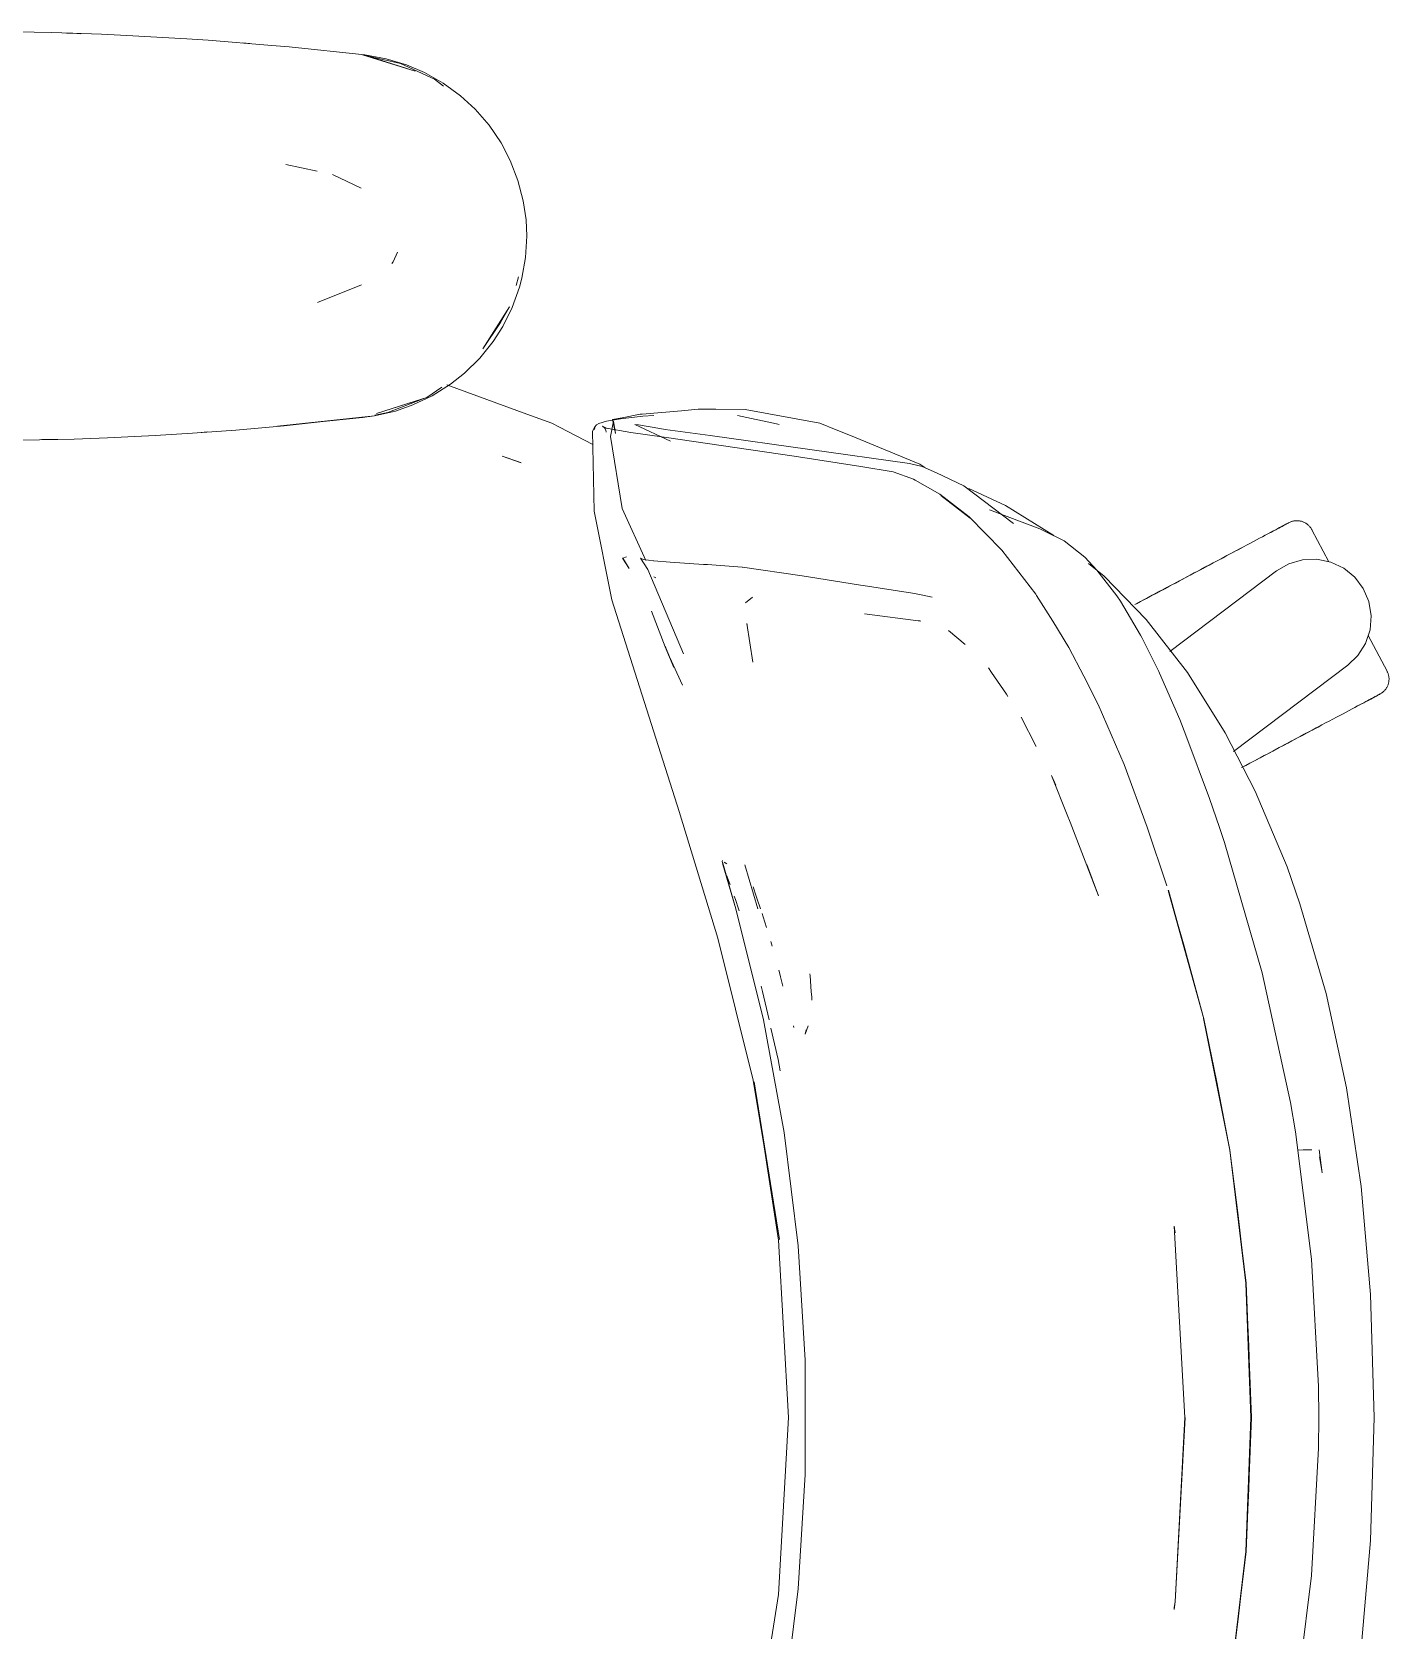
# Model space of a CAD drawing. Header units: millimetres. Extents: x 155920 to 295199, y -4084 to 97293.
# Drawn here: x 186859.9 to 187181.4, y 33365.4 to 33744.2 of the extents above; entities that cross this region are included whole.
import ezdxf

# ---------------------------------------------------------------- set-up
doc = ezdxf.new("R2010")
doc.units = ezdxf.units.MM
doc.header["$MEASUREMENT"] = 0
doc.layers.add('G-IMPT', color=8, linetype='CONTINUOUS', lineweight=9)
doc.layers.add('I-FURN', color=8, linetype='CONTINUOUS', lineweight=9)

msp = doc.modelspace()

# ---------------------------------------------------------------- linework, layer by layer
at = {"layer": 'G-IMPT'}
for p, q in [((186856.17, 33744.17), (186864.59, 33744)), ((186876.35, 33743.61), (186864.59, 33744)), ((186869.53, 33743.86), (186868.03, 33743.88)), ((186871.46, 33743.75), (186869.53, 33743.86)), ((186876.35, 33743.61), (186882.37, 33743.36)), ((186896.51, 33742.55), (186882.37, 33743.36)), ((186901.6, 33742.22), (186896.51, 33742.55)), ((186901.6, 33742.22), (186916.66, 33740.98)), ((186909.79, 33741.57), (186911.46, 33741.4)), ((186916.66, 33740.98), (186920.79, 33740.63)), ((186920.79, 33740.63), (186938.71, 33738.72)), ((186938.2, 33738.72), (186950.66, 33734.89)), ((186938.2, 33738.72), (186941.52, 33737.81)), ((186938.71, 33738.72), (186943.76, 33737.83)), ((186947.17, 33736.68), (186938.77, 33738.6)), ((186950.66, 33734.89), (186941.52, 33737.81)), ((186948.62, 33736.36), (186943.76, 33737.83)), ((186947.17, 33736.68), (186955.24, 33732.94)), ((186952.86, 33734.55), (186948.62, 33736.36)), ((186952.86, 33734.55), (186957.3, 33732.04)), ((186957.34, 33731.35), (186955.24, 33732.94)), ((186961.39, 33729.04), (186957.3, 33732.04)), ((186961.39, 33729.04), (186964.82, 33725.88)), ((186968.14, 33722.04), (186964.82, 33725.88)), ((186970.98, 33717.87), (186968.14, 33722.04)), ((186970.98, 33717.87), (186973.16, 33713.71)), ((186920, 33712.75), (186927.43, 33711.18)), ((186937.83, 33707.15), (186931.05, 33710.42)), ((186973.16, 33713.71), (186975, 33709)), ((186976.26, 33704.13), (186975, 33709)), ((186976.26, 33704.13), (186976.91, 33699.62)), ((186977.08, 33695.77), (186976.91, 33699.62)), ((186977.08, 33695.77), (186976.78, 33690.73)), ((186946.46, 33691.95), (186945.45, 33689.72)), ((186945.45, 33689.72), (186945.15, 33689.27)), ((186976.78, 33690.73), (186975.9, 33685.78)), ((186927.5, 33680.05), (186937.92, 33684.2)), ((186973.63, 33678.88), (186975.34, 33683.66)), ((186974.54, 33684.09), (186975.16, 33686.12)), ((186975.9, 33685.78), (186975.34, 33683.66)), ((186972.98, 33678.98), (186966.66, 33669.03)), ((186972.98, 33678.98), (186970.82, 33675.3)), ((186973.63, 33678.88), (186971.39, 33674.37)), ((186970.82, 33675.3), (186966.66, 33669.03)), ((186971.39, 33674.37), (186969.12, 33670.82)), ((186965.93, 33666.85), (186969.12, 33670.82)), ((186965.93, 33666.85), (186962.33, 33663.3)), ((186962.33, 33663.3), (186959.02, 33660.68)), ((186953.37, 33657.56), (186941.52, 33653.74)), ((186944.15, 33653.95), (186952.33, 33657.15)), ((186954.69, 33657.95), (186950.11, 33655.76)), ((186953.37, 33657.56), (186950.66, 33656.65)), ((186953.37, 33657.56), (186956.95, 33659.98)), ((186954.69, 33657.95), (186959.02, 33660.68)), ((186958.12, 33660.56), (186977.06, 33653.61)), ((186941.02, 33653.15), (186945.98, 33654.31)), ((186941.1, 33653.37), (186944.15, 33653.95)), ((186950.66, 33656.65), (186941.52, 33653.74)), ((186950.11, 33655.76), (186945.98, 33654.31)), ((186977.06, 33653.61), (186983.04, 33651.43)), ((187003.95, 33653.56), (186999.7, 33652.74)), ((187004.42, 33653.6), (187003.95, 33653.56)), ((187004.42, 33653.6), (187013.75, 33654.4)), ((187004.59, 33653.08), (187007.18, 33653.29)), ((187013.75, 33654.4), (187017.71, 33654.74)), ((187021.87, 33654.74), (187017.71, 33654.74)), ((187028.84, 33654.72), (187021.87, 33654.74)), ((187026.98, 33653.3), (187036.28, 33651.26)), ((187028.84, 33654.72), (187046.54, 33651.48)), ((186897.9, 33649.09), (186908.19, 33649.82)), ((186919.58, 33650.8), (186908.19, 33649.82)), ((186941.02, 33653.15), (186918.06, 33650.7)), ((186918.06, 33650.7), (186938.2, 33652.82)), ((186941.02, 33653.15), (186919.58, 33650.8)), ((186936.69, 33652.68), (186938.2, 33652.82)), ((186941.02, 33653.15), (186938.2, 33652.82)), ((186984.8, 33650.5), (186983.04, 33651.43)), ((186992.7, 33646.36), (186984.8, 33650.5)), ((186992.63, 33649.55), (186993.24, 33650.58)), ((186993.02, 33630.56), (186992.63, 33649.55)), ((186993.11, 33649.96), (186993.24, 33650.58)), ((186993.11, 33649.96), (186993.22, 33650.51)), ((186993.24, 33650.58), (186993.22, 33650.51)), ((186993.61, 33651.08), (186993.24, 33650.58)), ((186994.15, 33651.4), (186993.61, 33651.08)), ((186994.15, 33651.4), (186996.01, 33651.95)), ((186995.5, 33650.36), (186995, 33650.75)), ((186996.1, 33650.19), (186995, 33650.75)), ((186996.1, 33650.19), (186995.48, 33650.36)), ((186995.48, 33650.36), (187001.75, 33649.25)), ((186995.5, 33650.36), (186995.83, 33649.82)), ((186995.9, 33649.32), (186995.83, 33649.82)), ((186999.29, 33652.49), (186996.01, 33651.95)), ((186997.62, 33651.89), (186996.93, 33648.31)), ((186999.7, 33652.74), (186997.38, 33652.3)), ((186998.11, 33649.02), (186997.38, 33652.3)), ((186998.11, 33649.02), (186997.62, 33651.89)), ((186999.29, 33652.49), (186999.91, 33652.56)), ((186999.91, 33652.56), (187004.59, 33653.08)), ((187002.72, 33651.16), (187011.12, 33647.17)), ((187002.72, 33651.16), (187003.58, 33651.02)), ((187008.6, 33650.19), (187003.58, 33651.02)), ((187008.6, 33650.19), (187009.9, 33649.97)), ((187020.56, 33648.53), (187009.9, 33649.97)), ((187036.28, 33651.26), (187036.86, 33651.11)), ((187046.54, 33651.48), (187050.4, 33649.88)), ((187053.76, 33648.49), (187050.4, 33649.88)), ((186857.53, 33647.4), (186869.84, 33647.69)), ((186864.31, 33647.54), (186862.18, 33647.54)), ((186865.97, 33647.61), (186864.31, 33647.54)), ((186877.72, 33647.99), (186869.84, 33647.69)), ((186877.72, 33647.99), (186889.03, 33648.53)), ((186897.9, 33649.09), (186889.03, 33648.53)), ((186899.94, 33649.22), (186901.36, 33649.36)), ((186999.65, 33631.26), (186996.93, 33648.31)), ((187001.75, 33649.25), (187009.6, 33648.14)), ((187009.6, 33648.14), (187040.47, 33643.59)), ((187020.56, 33648.53), (187067.78, 33641.86)), ((187070.21, 33641.7), (187053.76, 33648.49)), ((186975.76, 33642.02), (186971.29, 33643.65)), ((186971.29, 33643.65), (186975.17, 33642.28)), ((186975.76, 33642.02), (186975.17, 33642.28)), ((187040.47, 33643.59), (187056.24, 33641.19)), ((187067.78, 33641.86), (187070.77, 33641.21)), ((187063.91, 33639.89), (187056.24, 33641.19)), ((187063.91, 33639.89), (187068.7, 33638.14)), ((187069.12, 33637.93), (187068.7, 33638.14)), ((187071.38, 33640.92), (187070.21, 33641.7)), ((187074.14, 33639.64), (187070.77, 33641.21)), ((187074.14, 33639.64), (187080.66, 33636.6)), ((187074.96, 33634.64), (187069.12, 33637.93)), ((187074.96, 33634.64), (187081.93, 33629.22)), ((187082.13, 33628.92), (187075.18, 33634.31)), ((187075.18, 33634.31), (187078.56, 33631.72)), ((187092.36, 33627.66), (187080.66, 33636.6)), ((187081.85, 33635.93), (187090.47, 33631.95)), ((186993.02, 33630.56), (186997.21, 33609.61)), ((186999.65, 33631.26), (187005.26, 33618.91)), ((187082.13, 33628.92), (187078.56, 33631.72)), ((187086.71, 33630.89), (187098.61, 33626.38)), ((187090.47, 33631.95), (187101.92, 33624.83)), ((187089.66, 33621.32), (187081.93, 33629.22)), ((187100.84, 33625.31), (187098.61, 33626.38)), ((187103.28, 33624.14), (187100.84, 33625.31)), ((187104.41, 33623.52), (187103.28, 33624.14)), ((187104.41, 33623.52), (187109.28, 33619.66)), ((186999.79, 33619.44), (186999.85, 33619.45)), ((186999.79, 33619.44), (187001.38, 33616.97)), ((187000.72, 33619.73), (186999.85, 33619.45)), ((187001.38, 33616.97), (186999.85, 33619.45)), ((186999.85, 33619.45), (187001.34, 33616.99)), ((187004.71, 33619.14), (187003.99, 33619.43)), ((187003.99, 33619.43), (187005.75, 33616.76)), ((187004.71, 33619.14), (187004.73, 33619.14)), ((187007.11, 33618.84), (187004.73, 33619.14)), ((187089.66, 33621.32), (187097.68, 33610.88)), ((187109.28, 33619.66), (187112.17, 33616.64)), ((187005.75, 33616.76), (187014.19, 33596.78)), ((187007.11, 33618.84), (187007.19, 33618.84)), ((187011.06, 33618.54), (187007.19, 33618.84)), ((187018.92, 33617.98), (187011.06, 33618.54)), ((187019.91, 33617.91), (187018.92, 33617.98)), ((187028.15, 33617.29), (187019.91, 33617.91)), ((187028.15, 33617.29), (187028.23, 33617.28)), ((187042.3, 33615.25), (187028.23, 33617.28)), ((187113.84, 33615.22), (187110.17, 33618.22)), ((187112.17, 33616.64), (187116.89, 33610.51)), ((187007.21, 33615.04), (187007.64, 33614.77)), ((187042.3, 33615.25), (187055.66, 33613.13)), ((187055.66, 33613.13), (187056.17, 33613.05)), ((187056.78, 33612.96), (187056.17, 33613.05)), ((187056.78, 33612.96), (187068.5, 33611.15)), ((187113.84, 33615.22), (187123.8, 33604.92)), ((187013.2, 33559.37), (186997.21, 33609.61)), ((187028.89, 33608.9), (187030.53, 33610.18)), ((187068.5, 33611.15), (187068.97, 33611.08)), ((187070.95, 33610.66), (187068.97, 33611.08)), ((187073.12, 33610.2), (187070.95, 33610.66)), ((187097.85, 33610.63), (187097.68, 33610.88)), ((187101.73, 33604.53), (187097.85, 33610.63)), ((187116.89, 33610.51), (187117.75, 33609.22)), ((187122.49, 33601.22), (187117.75, 33609.22)), ((187009.89, 33598.42), (187006.64, 33606.89)), ((187057.08, 33606.28), (187070.43, 33604.5)), ((187070.43, 33604.5), (187069.96, 33604.64)), ((187101.73, 33604.53), (187105.5, 33598.3)), ((187133.61, 33592.32), (187123.8, 33604.92)), ((187029.24, 33603.95), (187030.64, 33594.79)), ((187029.24, 33603.95), (187029.29, 33603.6)), ((187080.93, 33599), (187077.02, 33602.34)), ((187122.79, 33600.62), (187122.49, 33601.22)), ((187122.79, 33600.62), (187126.79, 33592.61)), ((187011.91, 33593.52), (187009.89, 33598.63)), ((187009.89, 33598.63), (187011.91, 33593.51)), ((187009.89, 33598.42), (187011.91, 33593.52)), ((187109.07, 33591.51), (187105.5, 33598.3)), ((187010.91, 33596.04), (187013.96, 33589.33)), ((187087.21, 33592.37), (187086.45, 33593.47)), ((187127.01, 33592.17), (187126.79, 33592.61)), ((187087.21, 33592.37), (187090.7, 33587.23)), ((187109.07, 33591.51), (187112.46, 33584.78)), ((187127.01, 33592.17), (187131.78, 33581.21)), ((187142.58, 33578.03), (187133.61, 33592.32)), ((187090.7, 33587.23), (187091.09, 33586.66)), ((187094.23, 33581.76), (187097.77, 33574.79)), ((187118.63, 33570.56), (187112.46, 33584.78)), ((187131.78, 33581.21), (187133.26, 33577.53)), ((187138.86, 33562.45), (187133.26, 33577.53)), ((187149.67, 33564.25), (187142.58, 33578.03)), ((187124.09, 33555.68), (187118.63, 33570.56)), ((187105.13, 33558.6), (187101.4, 33567.92)), ((187101.4, 33567.92), (187102.4, 33565.68)), ((187138.86, 33562.45), (187141.21, 33555.63)), ((187157.19, 33546.28), (187149.67, 33564.25)), ((187022.38, 33529.39), (187013.2, 33559.37)), ((187105.79, 33556.87), (187105.13, 33558.6)), ((187112.5, 33539.42), (187105.79, 33556.87)), ((187124.09, 33555.68), (187128.74, 33541.82)), ((187142.4, 33552.03), (187141.21, 33555.63)), ((187142.4, 33552.03), (187151.34, 33521.2)), ((187023.34, 33547.56), (187023.48, 33547.81)), ((187026.61, 33536.34), (187023.34, 33547.56)), ((187026.61, 33536.34), (187023.5, 33547.16)), ((187023.55, 33546.87), (187023.5, 33547.16)), ((187024.44, 33547.02), (187023.82, 33547.41)), ((187024.44, 33547.02), (187024.22, 33547.17)), ((187026.61, 33536.34), (187023.55, 33546.87)), ((187024.89, 33543.09), (187024.49, 33544.16)), ((187031.81, 33536.34), (187028.77, 33546.76)), ((187112.5, 33539.42), (187109.78, 33546.85)), ((187157.19, 33546.28), (187160.26, 33537.54)), ((187025.23, 33542.12), (187024.89, 33543.09)), ((187030.68, 33541.52), (187031.44, 33539.36)), ((187132.83, 33527.51), (187129.06, 33540.67)), ((187137.49, 33510.26), (187129.06, 33540.67)), ((187137.49, 33510.26), (187129.1, 33540.76)), ((187026.22, 33539.37), (187026.51, 33538.57)), ((187027.24, 33536.34), (187026.51, 33538.57)), ((187033.16, 33510.02), (187026.61, 33536.34)), ((187027.24, 33536.34), (187027.39, 33535.88)), ((187031.7, 33538.64), (187031.44, 33539.36)), ((187031.7, 33538.64), (187032.47, 33536.33)), ((187160.26, 33537.54), (187166.44, 33516.3)), ((187032.85, 33535.2), (187033.1, 33534.42)), ((187033.1, 33534.42), (187033.88, 33531.92)), ((187022.38, 33529.39), (187030.7, 33495.71)), ((187034.87, 33528.63), (187035.21, 33527.51)), ((187132.83, 33527.51), (187137.49, 33510.26)), ((187036.78, 33521.84), (187037.78, 33517.98)), ((187036.78, 33521.84), (187037.17, 33520.31)), ((187044.21, 33520.49), (187044.17, 33520.97)), ((187158.01, 33490.41), (187151.34, 33521.2)), ((187032.93, 33516.76), (187032.59, 33518.04)), ((187044.48, 33516.78), (187044.21, 33520.49)), ((187034.48, 33510.01), (187032.93, 33516.76)), ((187044.48, 33516.78), (187044.58, 33515.41)), ((187044.58, 33514.71), (187044.58, 33515.41)), ((187166.44, 33516.3), (187171.25, 33493.94)), ((187033.16, 33510.02), (187038.09, 33483.36)), ((187143.66, 33479.14), (187137.44, 33510.38)), ((187137.44, 33510.38), (187143.66, 33479.21)), ((187137.49, 33510.26), (187140.56, 33495.24)), ((187036.64, 33500.61), (187034.93, 33508.03)), ((187040.38, 33508.22), (187040.24, 33508.63)), ((187043.05, 33506.62), (187043.73, 33508.57)), ((187043.05, 33506.62), (187043.26, 33507.66)), ((187037.11, 33497.98), (187036.64, 33500.61)), ((187030.7, 33495.71), (187036.96, 33457.97)), ((187036.69, 33457.79), (187030.96, 33495.33)), ((187036.96, 33457.97), (187030.96, 33495.33)), ((187143.66, 33479.14), (187140.56, 33495.24)), ((187159.19, 33483.49), (187158.01, 33490.41)), ((187174.74, 33470.52), (187171.25, 33493.94)), ((187038.09, 33483.36), (187041.39, 33456.44)), ((187163.01, 33453.32), (187159.19, 33483.49)), ((187147.48, 33447.62), (187143.66, 33479.21)), ((187145.6, 33463.66), (187143.66, 33479.14)), ((187147.44, 33447.58), (187143.66, 33479.14)), ((187159.74, 33479.13), (187160.99, 33479.18)), ((187163.08, 33479.25), (187160.99, 33479.18)), ((187163.08, 33479.25), (187162.97, 33479.25)), ((187164.84, 33479.22), (187165.49, 33473.8)), ((187164.92, 33477.57), (187165.49, 33473.8)), ((187177.01, 33444.95), (187174.74, 33470.52)), ((187130.44, 33461.08), (187130.48, 33460.84)), ((187130.72, 33459.53), (187130.48, 33460.84)), ((187132.99, 33415.8), (187130.49, 33461.15)), ((187130.49, 33461.15), (187130.72, 33459.53)), ((187145.6, 33463.66), (187147.44, 33447.58)), ((187036.69, 33457.79), (187039.05, 33415.8)), ((187043.04, 33429.37), (187041.39, 33456.44)), ((187164.62, 33423.12), (187163.01, 33453.32)), ((187147.44, 33447.58), (187148.12, 33432.69)), ((187147.44, 33447.58), (187148.59, 33415.8)), ((187148.81, 33415.81), (187147.48, 33447.62)), ((187177.85, 33415.8), (187177.01, 33444.95)), ((187148.12, 33432.69), (187148.59, 33415.8)), ((187043.04, 33402.24), (187043.04, 33429.37)), ((187164.62, 33423.12), (187164.72, 33415.8)), ((187036.69, 33373.82), (187039.05, 33415.8)), ((187133.04, 33415.8), (187130.72, 33372.08)), ((187132.99, 33415.8), (187130.72, 33372.08)), ((187147.44, 33384.03), (187148.59, 33415.8)), ((187147.48, 33383.99), (187148.81, 33415.81)), ((187148.12, 33398.92), (187148.59, 33415.8)), ((187164.62, 33408.49), (187164.72, 33415.8)), ((187177.01, 33386.66), (187177.85, 33415.8)), ((187164.62, 33408.49), (187163.01, 33378.29)), ((187043.04, 33402.24), (187041.39, 33375.17)), ((187148.12, 33398.92), (187147.44, 33384.03)), ((187174.74, 33361.09), (187177.01, 33386.66)), ((187147.44, 33384.03), (187143.66, 33352.47)), ((187147.48, 33383.99), (187143.66, 33352.4)), ((187147.44, 33384.03), (187145.6, 33367.95)), ((187163.01, 33378.29), (187159.19, 33348.12)), ((187030.7, 33335.9), (187036.69, 33373.82)), ((187038.09, 33348.25), (187041.39, 33375.17)), ((187130.44, 33370.53), (187130.48, 33370.77)), ((187130.72, 33372.08), (187130.46, 33370.3)), ((187130.72, 33372.08), (187130.48, 33370.77)), ((187143.66, 33352.47), (187145.6, 33367.95))]:
    msp.add_line(p, q, dxfattribs=at)
at = {"layer": 'I-FURN'}
for p, q in [((187155.64, 33626.8), (187155.23, 33626.58)), ((187155.43, 33626.68), (187155.82, 33626.89)), ((187156.02, 33626.99), (187155.64, 33626.8)), ((187155.82, 33626.89), (187156.17, 33627.08)), ((187156.35, 33627.17), (187156.02, 33626.99)), ((187156.17, 33627.08), (187156.49, 33627.25)), ((187156.65, 33627.33), (187156.35, 33627.17)), ((187156.49, 33627.25), (187156.77, 33627.4)), ((187156.91, 33627.47), (187156.65, 33627.33)), ((187156.77, 33627.4), (187157.01, 33627.52)), ((187157.13, 33627.58), (187156.91, 33627.47)), ((187157.01, 33627.52), (187157.21, 33627.63)), ((187157.31, 33627.68), (187157.13, 33627.58)), ((187157.21, 33627.63), (187157.38, 33627.72)), ((187157.45, 33627.75), (187157.31, 33627.68)), ((187157.38, 33627.72), (187157.5, 33627.78)), ((187157.55, 33627.81), (187157.45, 33627.75)), ((187157.5, 33627.78), (187157.58, 33627.83)), ((187157.61, 33627.84), (187157.55, 33627.81)), ((187157.58, 33627.83), (187157.62, 33627.85)), ((187157.63, 33627.85), (187157.61, 33627.84)), ((187157.62, 33627.85), (187157.63, 33627.85)), ((187157.63, 33627.85), (187157.77, 33627.92)), ((187157.77, 33627.92), (187157.92, 33627.99)), ((187157.92, 33627.99), (187158.07, 33628.05)), ((187158.07, 33628.05), (187158.22, 33628.11)), ((187158.22, 33628.11), (187158.37, 33628.16)), ((187158.37, 33628.16), (187158.53, 33628.2)), ((187158.53, 33628.2), (187158.68, 33628.24)), ((187158.68, 33628.24), (187158.84, 33628.27)), ((187158.84, 33628.27), (187159, 33628.29)), ((187159, 33628.29), (187159.16, 33628.31)), ((187159.16, 33628.31), (187159.32, 33628.32)), ((187159.32, 33628.32), (187159.48, 33628.32)), ((187159.48, 33628.32), (187159.65, 33628.32)), ((187159.65, 33628.32), (187159.81, 33628.31)), ((187159.81, 33628.31), (187159.97, 33628.3)), ((187159.97, 33628.3), (187160.13, 33628.28)), ((187160.13, 33628.28), (187160.29, 33628.25)), ((187160.29, 33628.25), (187160.44, 33628.22)), ((187160.44, 33628.22), (187160.6, 33628.18)), ((187160.6, 33628.18), (187160.75, 33628.13)), ((187160.75, 33628.13), (187160.91, 33628.08)), ((187160.91, 33628.08), (187161.06, 33628.02)), ((187161.06, 33628.02), (187161.2, 33627.95)), ((187161.2, 33627.95), (187161.35, 33627.88)), ((187161.35, 33627.88), (187161.49, 33627.81)), ((187161.49, 33627.81), (187161.63, 33627.73)), ((187161.63, 33627.73), (187161.77, 33627.64)), ((187161.77, 33627.64), (187161.9, 33627.55)), ((187161.9, 33627.55), (187162.03, 33627.45)), ((187162.03, 33627.45), (187162.15, 33627.35)), ((187162.15, 33627.35), (187162.27, 33627.24)), ((187162.27, 33627.24), (187162.39, 33627.13)), ((187162.39, 33627.13), (187162.5, 33627.01)), ((187162.5, 33627.01), (187162.6, 33626.89)), ((187162.6, 33626.89), (187162.7, 33626.76)), ((187162.7, 33626.76), (187162.8, 33626.63)), ((187148.51, 33623), (187147.72, 33622.58)), ((187149.27, 33623.41), (187148.51, 33623)), ((187150, 33623.8), (187149.27, 33623.41)), ((187150.71, 33624.17), (187150, 33623.8)), ((187151.39, 33624.53), (187150.71, 33624.17)), ((187152.04, 33624.88), (187151.39, 33624.53)), ((187152.65, 33625.21), (187152.04, 33624.88)), ((187153.24, 33625.52), (187152.65, 33625.21)), ((187152.93, 33625.35), (187153.49, 33625.65)), ((187153.79, 33625.81), (187153.24, 33625.52)), ((187153.49, 33625.65), (187154.03, 33625.94)), ((187154.3, 33626.08), (187153.79, 33625.81)), ((187154.03, 33625.94), (187154.53, 33626.2)), ((187154.79, 33626.34), (187154.3, 33626.08)), ((187154.53, 33626.2), (187155, 33626.45)), ((187155.23, 33626.58), (187154.79, 33626.34)), ((187155, 33626.45), (187155.43, 33626.68)), ((187162.8, 33626.63), (187162.89, 33626.5)), ((187162.89, 33626.5), (187162.98, 33626.36)), ((187162.98, 33626.36), (187163.06, 33626.22)), ((187163.06, 33626.22), (187163.08, 33626.18)), ((187167.11, 33618.6), (187163.08, 33626.18)), ((187141.6, 33619.33), (187140.65, 33618.83)), ((187141.09, 33619.06), (187142.03, 33619.56)), ((187142.53, 33619.82), (187141.6, 33619.33)), ((187142.03, 33619.56), (187142.95, 33620.05)), ((187143.44, 33620.31), (187142.53, 33619.82)), ((187142.95, 33620.05), (187143.86, 33620.53)), ((187144.34, 33620.78), (187143.44, 33620.31)), ((187143.86, 33620.53), (187144.74, 33621)), ((187145.22, 33621.25), (187144.34, 33620.78)), ((187144.74, 33621), (187145.61, 33621.46)), ((187146.07, 33621.71), (187145.22, 33621.25)), ((187145.61, 33621.46), (187146.46, 33621.91)), ((187146.91, 33622.15), (187146.07, 33621.71)), ((187147.72, 33622.58), (187146.91, 33622.15)), ((187160.89, 33619.04), (187164.26, 33619.18)), ((187164.26, 33619.18), (187167.57, 33618.51)), ((187129.42, 33597.33), (187154.73, 33616.41)), ((187133.22, 33614.88), (187134.23, 33615.41)), ((187134.77, 33615.7), (187133.77, 33615.16)), ((187134.23, 33615.41), (187135.23, 33615.94)), ((187135.77, 33616.23), (187134.77, 33615.7)), ((187135.23, 33615.94), (187136.23, 33616.47)), ((187136.76, 33616.76), (187135.77, 33616.23)), ((187136.23, 33616.47), (187137.22, 33617)), ((187137.75, 33617.28), (187136.76, 33616.76)), ((187137.22, 33617), (187138.2, 33617.52)), ((187138.73, 33617.8), (187137.75, 33617.28)), ((187138.2, 33617.52), (187139.18, 33618.04)), ((187139.7, 33618.32), (187138.73, 33617.8)), ((187139.18, 33618.04), (187140.14, 33618.55)), ((187140.65, 33618.83), (187139.7, 33618.32)), ((187140.14, 33618.55), (187141.09, 33619.06)), ((187154.73, 33616.41), (187157.65, 33618.1)), ((187157.65, 33618.1), (187160.89, 33619.04)), ((187167.57, 33618.51), (187170.62, 33617.07)), ((187170.62, 33617.07), (187173.23, 33614.94)), ((187126.25, 33611.17), (187127.23, 33611.69)), ((187127.76, 33611.97), (187126.78, 33611.45)), ((187127.23, 33611.69), (187128.22, 33612.21)), ((187128.75, 33612.5), (187127.76, 33611.97)), ((187128.22, 33612.21), (187129.21, 33612.74)), ((187129.75, 33613.03), (187128.75, 33612.5)), ((187129.21, 33612.74), (187130.21, 33613.27)), ((187130.75, 33613.56), (187129.75, 33613.03)), ((187130.21, 33613.27), (187131.21, 33613.81)), ((187131.76, 33614.09), (187130.75, 33613.56)), ((187131.21, 33613.81), (187132.22, 33614.34)), ((187132.76, 33614.63), (187131.76, 33614.09)), ((187132.22, 33614.34), (187133.22, 33614.88)), ((187133.77, 33615.16), (187132.76, 33614.63)), ((187173.23, 33614.94), (187175.26, 33612.24)), ((187175.26, 33612.24), (187176.59, 33609.14)), ((187122.03, 33608.92), (187121.12, 33608.44)), ((187121.54, 33608.66), (187122.45, 33609.15)), ((187122.95, 33609.41), (187122.03, 33608.92)), ((187122.45, 33609.15), (187123.38, 33609.64)), ((187123.89, 33609.91), (187122.95, 33609.41)), ((187123.38, 33609.64), (187124.33, 33610.14)), ((187124.84, 33610.42), (187123.89, 33609.91)), ((187124.33, 33610.14), (187125.28, 33610.65)), ((187125.8, 33610.93), (187124.84, 33610.42)), ((187125.28, 33610.65), (187126.25, 33611.17)), ((187126.78, 33611.45), (187125.8, 33610.93)), ((187176.59, 33609.14), (187177.14, 33605.81)), ((187177.14, 33605.81), (187176.87, 33602.45)), ((187176.87, 33602.45), (187175.8, 33599.25)), ((187180.89, 33592.69), (187176.42, 33601.1)), ((187174.01, 33596.39), (187171.58, 33594.05)), ((187175.8, 33599.25), (187174.01, 33596.39)), ((187171.58, 33594.05), (187144.51, 33573.66)), ((187180.89, 33592.69), (187180.96, 33592.54)), ((187180.85, 33588.82), (187180.76, 33588.68)), ((187180.92, 33588.96), (187180.85, 33588.82)), ((187180.99, 33589.11), (187180.92, 33588.96)), ((187180.96, 33592.54), (187181.03, 33592.4)), ((187181.06, 33589.26), (187180.99, 33589.11)), ((187181.03, 33592.4), (187181.09, 33592.25)), ((187181.12, 33589.41), (187181.06, 33589.26)), ((187181.09, 33592.25), (187181.15, 33592.09)), ((187181.17, 33589.56), (187181.12, 33589.41)), ((187181.15, 33592.09), (187181.19, 33591.94)), ((187181.21, 33589.71), (187181.17, 33589.56)), ((187181.19, 33591.94), (187181.24, 33591.79)), ((187181.25, 33589.87), (187181.21, 33589.71)), ((187181.24, 33591.79), (187181.27, 33591.63)), ((187181.29, 33590.03), (187181.25, 33589.87)), ((187181.27, 33591.63), (187181.3, 33591.47)), ((187181.32, 33590.19), (187181.29, 33590.03)), ((187181.3, 33591.47), (187181.33, 33591.31)), ((187181.34, 33590.35), (187181.32, 33590.19)), ((187181.33, 33591.31), (187181.35, 33591.15)), ((187181.35, 33590.51), (187181.34, 33590.35)), ((187181.35, 33591.15), (187181.36, 33590.99)), ((187181.36, 33590.67), (187181.35, 33590.51)), ((187181.36, 33590.99), (187181.36, 33590.83)), ((187181.36, 33590.83), (187181.36, 33590.67)), ((187174.52, 33584.74), (187175.09, 33585.04)), ((187175.38, 33585.19), (187174.83, 33584.9)), ((187175.09, 33585.04), (187175.63, 33585.32)), ((187175.9, 33585.47), (187175.38, 33585.19)), ((187175.63, 33585.32), (187176.13, 33585.59)), ((187176.38, 33585.72), (187175.9, 33585.47)), ((187176.13, 33585.59), (187176.59, 33585.84)), ((187176.83, 33585.96), (187176.38, 33585.72)), ((187176.59, 33585.84), (187177.02, 33586.06)), ((187177.24, 33586.18), (187176.83, 33585.96)), ((187177.02, 33586.06), (187177.41, 33586.27)), ((187177.61, 33586.38), (187177.24, 33586.18)), ((187177.41, 33586.27), (187177.77, 33586.46)), ((187177.95, 33586.56), (187177.61, 33586.38)), ((187177.77, 33586.46), (187178.09, 33586.63)), ((187178.24, 33586.71), (187177.95, 33586.56)), ((187178.09, 33586.63), (187178.37, 33586.78)), ((187178.5, 33586.85), (187178.24, 33586.71)), ((187178.37, 33586.78), (187178.61, 33586.91)), ((187178.72, 33586.97), (187178.5, 33586.85)), ((187178.61, 33586.91), (187178.81, 33587.02)), ((187178.9, 33587.06), (187178.72, 33586.97)), ((187178.81, 33587.02), (187178.97, 33587.1)), ((187179.04, 33587.14), (187178.9, 33587.06)), ((187178.97, 33587.1), (187179.09, 33587.17)), ((187179.14, 33587.19), (187179.04, 33587.14)), ((187179.09, 33587.17), (187179.18, 33587.21)), ((187179.2, 33587.22), (187179.14, 33587.19)), ((187179.18, 33587.21), (187179.22, 33587.23)), ((187179.22, 33587.24), (187179.2, 33587.22)), ((187179.26, 33587.26), (187179.22, 33587.24)), ((187179.22, 33587.23), (187179.22, 33587.24)), ((187179.4, 33587.34), (187179.26, 33587.26)), ((187179.54, 33587.42), (187179.4, 33587.34)), ((187179.67, 33587.51), (187179.54, 33587.42)), ((187179.8, 33587.61), (187179.67, 33587.51)), ((187179.93, 33587.71), (187179.8, 33587.61)), ((187180.05, 33587.82), (187179.93, 33587.71)), ((187180.16, 33587.93), (187180.05, 33587.82)), ((187180.28, 33588.04), (187180.16, 33587.93)), ((187180.38, 33588.16), (187180.28, 33588.04)), ((187180.49, 33588.29), (187180.38, 33588.16)), ((187180.58, 33588.42), (187180.49, 33588.29)), ((187180.68, 33588.55), (187180.58, 33588.42)), ((187180.76, 33588.68), (187180.68, 33588.55)), ((187167.21, 33580.85), (187168.05, 33581.3)), ((187168.05, 33581.3), (187168.88, 33581.74)), ((187168.88, 33581.74), (187169.68, 33582.16)), ((187169.68, 33582.16), (187170.46, 33582.57)), ((187170.46, 33582.57), (187171.21, 33582.97)), ((187171.21, 33582.97), (187171.93, 33583.36)), ((187171.93, 33583.36), (187172.62, 33583.73)), ((187172.62, 33583.73), (187173.29, 33584.08)), ((187173.29, 33584.08), (187173.92, 33584.42)), ((187173.92, 33584.42), (187174.52, 33584.74)), ((187174.83, 33584.9), (187174.25, 33584.59)), ((187161.29, 33577.7), (187160.32, 33577.19)), ((187160.77, 33577.42), (187161.74, 33577.94)), ((187162.25, 33578.21), (187161.29, 33577.7)), ((187161.74, 33577.94), (187162.69, 33578.44)), ((187163.19, 33578.71), (187162.25, 33578.21)), ((187162.69, 33578.44), (187163.62, 33578.94)), ((187164.12, 33579.21), (187163.19, 33578.71)), ((187163.62, 33578.94), (187164.55, 33579.43)), ((187165.04, 33579.69), (187164.12, 33579.21)), ((187164.55, 33579.43), (187165.45, 33579.91)), ((187165.45, 33579.91), (187166.34, 33580.39)), ((187166.34, 33580.39), (187167.21, 33580.85)), ((187152.81, 33573.19), (187153.81, 33573.73)), ((187154.36, 33574.01), (187153.35, 33573.48)), ((187153.81, 33573.73), (187154.82, 33574.26)), ((187155.36, 33574.55), (187154.36, 33574.01)), ((187154.82, 33574.26), (187155.82, 33574.79)), ((187156.36, 33575.08), (187155.36, 33574.55)), ((187155.82, 33574.79), (187156.83, 33575.33)), ((187157.36, 33575.61), (187156.36, 33575.08)), ((187156.83, 33575.33), (187157.82, 33575.86)), ((187158.36, 33576.14), (187157.36, 33575.61)), ((187157.82, 33575.86), (187158.81, 33576.38)), ((187159.35, 33576.67), (187158.36, 33576.14)), ((187158.81, 33576.38), (187159.8, 33576.91)), ((187160.32, 33577.19), (187159.35, 33576.67)), ((187159.8, 33576.91), (187160.77, 33577.42)), ((187147.4, 33570.31), (187146.44, 33569.8)), ((187146.88, 33570.04), (187147.85, 33570.55)), ((187148.37, 33570.83), (187147.4, 33570.31)), ((187147.85, 33570.55), (187148.83, 33571.07)), ((187149.36, 33571.36), (187148.37, 33570.83)), ((187148.83, 33571.07), (187149.81, 33571.6)), ((187150.35, 33571.88), (187149.36, 33571.36)), ((187149.81, 33571.6), (187150.81, 33572.13)), ((187151.35, 33572.41), (187150.35, 33571.88)), ((187150.81, 33572.13), (187151.81, 33572.66)), ((187152.35, 33572.95), (187151.35, 33572.41)), ((187151.81, 33572.66), (187152.81, 33573.19)), ((187153.35, 33573.48), (187152.35, 33572.95))]:
    msp.add_line(p, q, dxfattribs=at)

doc.saveas('drawing.dxf')
